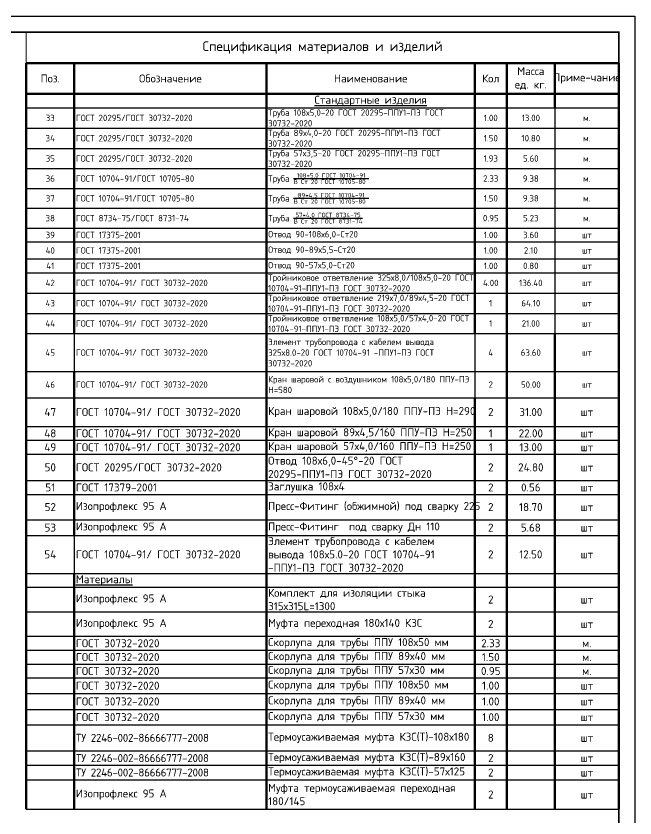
# Model space of a CAD drawing. Header units: millimetres. Extents: x 1642 to 8783, y 1095 to 5441.
# Drawn here: x 4973.4 to 5166.5, y 1343.2 to 1593.7 of the extents above; entities that cross this region are included whole.
import ezdxf
from ezdxf.enums import TextEntityAlignment as Align

# ---------------------------------------------------------------- set-up
doc = ezdxf.new("R2010")
doc.units = ezdxf.units.MM
doc.layers.add('Размеры на чертеже', color=250, linetype='Continuous', lineweight=25)
doc.layers.add('рамка', color=7, linetype='Continuous')
doc.styles.add('-ISOCPEUR-', font='isocpeur.ttf')
doc.styles.get("Standard").update_dxf_attribs({"font": 'arial.ttf'})

# ---------------------------------------------------------------- blocks, each defined once
blk = doc.blocks.new('*U306')
blk.add_lwpolyline([(0, 123), (594, 123), (594, -297), (0, -297)], close=True)
at = {"const_width": 0.5}
blk.add_lwpolyline([(20, 118), (589, 118), (589, -292), (20, -292)], close=True, dxfattribs=at)
blk.add_attdef('РАЗРАБОТАЛ', text='', height=2.5).set_placement((424.5, -264.22), align=Align.MIDDLE_LEFT)
at = {"flags": 8}
for tag, height, p in [('ДАТА', 2.5, (464.07, -264.4)), ('ЛИСТ', 3, (560.39, -271.92)), ('ЛИСТОВ', 3, (577.89, -271.92))]:
    blk.add_attdef(tag, text='', height=height, dxfattribs=at).set_placement(p, align=Align.MIDDLE_CENTER)
blk.add_attdef('ПРОВЕРИЛ', (424.75, -270.73), '', height=2.5)
at = {"lineweight": 30, "flags": 104}
for tag, p in [('ТЕПЛОВЫЕ_СЕТИ', (504, -269.5)), ('ИМЯ_ЧЕРТЕЖА', (504, -284.5))]:
    blk.add_attdef(tag, text='', height=3, dxfattribs=at).set_placement(p, align=Align.MIDDLE_CENTER)
at = {"style": '-ISOCPEUR-', "flags": 8}
blk.add_attdef('ФОРМАТ', text='', height=3, dxfattribs=at).set_placement((554.97, -294.75), align=Align.MIDDLE_CENTER)
blk = doc.blocks.new('*T152')
at = {"layer": 'Defpoints', "color": 8, "linetype": 'ByBlock', "lineweight": 0, "transparency": 16777216}
for p, q in [((0, 0), (185, 0)), ((0, 0), (0, -9.67)), ((185, 0), (185, -9.67))]:
    blk.add_line(p, q, dxfattribs=at)
at = {"layer": 'рамка', "color": 0, "lineweight": 50, "transparency": 16777216}
for p, q in [((0, -9.67), (185, -9.67)), ((0, -9.67), (0, -242.79)), ((15, -9.67), (15, -94.21)), ((75, -9.67), (75, -242.79)), ((140, -9.67), (140, -94.21)), ((150, -9.67), (150, -242.79)), ((165, -9.67), (165, -23.67)), ((185, -9.67), (185, -242.79)), ((0, -19.33), (185, -19.33)), ((165, -94.21), (165, -242.79)), ((15, -106.04), (15, -157.24)), ((140, -114.21), (140, -242.79)), ((15, -169.08), (15, -242.79))]:
    blk.add_line(p, q, dxfattribs=at)
at = {"layer": 'рамка', "lineweight": 30, "transparency": 16777216}
for p, q in [((0, -23.67), (15, -23.67)), ((165, -23.67), (165, -94.21)), ((140, -30), (165, -30)), ((140, -36.33), (165, -36.33)), ((140, -42.67), (165, -42.67)), ((140, -48.85), (165, -48.85)), ((140, -55.04), (165, -55.04)), ((140, -61.22), (165, -61.22)), ((140, -65.55), (165, -65.55)), ((140, -70.87), (165, -70.87)), ((140, -75.2), (165, -75.2)), ((140, -81.54), (165, -81.54)), ((140, -87.87), (165, -87.87)), ((15, -94.21), (15, -106.04)), ((140, -94.21), (165, -94.21)), ((140, -94.21), (140, -114.21)), ((15, -157.24), (15, -169.08)), ((0, -169.08), (15, -169.08))]:
    blk.add_line(p, q, dxfattribs=at)
at = {"layer": 'рамка', "color": 0, "lineweight": 25, "transparency": 16777216}
for p, q in [((15, -23.67), (185, -23.67)), ((0, -30), (140, -30)), ((165, -30), (185, -30)), ((0, -36.33), (140, -36.33)), ((165, -36.33), (185, -36.33)), ((0, -42.67), (140, -42.67)), ((165, -42.67), (185, -42.67)), ((0, -48.85), (140, -48.85)), ((165, -48.85), (185, -48.85)), ((0, -55.04), (140, -55.04)), ((165, -55.04), (185, -55.04)), ((0, -61.22), (140, -61.22)), ((165, -61.22), (185, -61.22)), ((0, -65.55), (140, -65.55)), ((165, -65.55), (185, -65.55)), ((0, -70.87), (140, -70.87)), ((165, -70.87), (185, -70.87)), ((0, -75.2), (140, -75.2)), ((165, -75.2), (185, -75.2)), ((0, -81.54), (140, -81.54)), ((165, -81.54), (185, -81.54)), ((0, -87.87), (140, -87.87)), ((165, -87.87), (185, -87.87)), ((0, -94.21), (140, -94.21)), ((165, -94.21), (185, -94.21)), ((0, -106.04), (185, -106.04)), ((0, -114.21), (185, -114.21)), ((0, -123.19), (185, -123.19)), ((0, -127.52), (185, -127.52)), ((0, -131.85), (185, -131.85)), ((0, -140.09), (185, -140.09)), ((0, -144.42), (185, -144.42)), ((0, -152.34), (185, -152.34)), ((0, -157.24), (185, -157.24)), ((15, -169.08), (185, -169.08)), ((0, -173.41), (185, -173.41)), ((0, -181.08), (185, -181.08)), ((0, -188.75), (185, -188.75)), ((0, -193.08), (185, -193.08)), ((0, -197.41), (185, -197.41)), ((0, -201.75), (185, -201.75)), ((0, -206.56), (185, -206.56)), ((0, -211.62), (185, -211.62)), ((0, -216.38), (185, -216.38)), ((0, -224.54), (185, -224.54)), ((0, -229.04), (185, -229.04)), ((0, -233.54), (185, -233.54)), ((0, -242.79), (185, -242.79))]:
    blk.add_line(p, q, dxfattribs=at)
at = {"layer": 'рамка', "color": 0, "transparency": 16777216, "style": '-ISOCPEUR-'}
for s, insert, char_height, width, attachment_point in [('Спецификация материалов и изделий ', (92.5, -4.83), 3, 182, 5), ('Труба 108х5,0-20 ГОСТ 20295-ППУ1-ПЭ ГОСТ 30732-2020', (75.5, -26.83), 2, 64, 4), ('ГОСТ 20295/ГОСТ 30732-2020^J', (15.5, -26.83), 2, 59, 4), ('1.00', (145, -26.83), 2, 9, 5), ('13.00', (157.5, -26.83), 2, 14, 5), ('м.', (175, -26.83), 2, 19, 5), ('ГОСТ 20295/ГОСТ 30732-2020^J', (15.5, -33.17), 2, 59, 4), ('Труба 89х4,0-20 ГОСТ 20295-ППУ1-ПЭ ГОСТ 30732-2020', (75.5, -33.17), 2, 64, 4), ('1.50', (145, -33.17), 2, 9, 5), ('10.80', (157.5, -33.17), 2, 14, 5), ('м.', (175, -33.17), 2, 19, 5), ('Труба 57х3,5-20 ГОСТ 20295-ППУ1-ПЭ ГОСТ 30732-2020', (75.5, -39.5), 2, 64, 4), ('ГОСТ 20295/ГОСТ 30732-2020^J', (15.5, -39.5), 2, 59, 4), ('1.93', (145, -39.5), 2, 9, 5), ('5.60', (157.5, -39.5), 2, 14, 5), ('м.', (175, -39.5), 2, 19, 5), ('ГОСТ 10704-91/ГОСТ 10705-80^J', (15.5, -45.76), 2, 59, 4), ('\\A1;Труба {\\H0.7x;\\S108*5,0 ГОСТ 10704-91/В Ст 20 ГОСТ 10705-80 ;}', (75.5, -45.76), 2, 64, 4), ('2.33', (145, -45.76), 2, 9, 5), ('9.38', (157.5, -45.76), 2, 14, 5), ('м.', (175, -45.76), 2, 19, 5), ('ГОСТ 10704-91/ГОСТ 10705-80^J', (15.5, -51.94), 2, 59, 4), ('\\A1;Труба {\\H0.7x;\\S89*4,5 ГОСТ 10704-91/В Ст 20 ГОСТ 10705-80 ;}', (75.5, -51.94), 2, 64, 4), ('1.50', (145, -51.94), 2, 9, 5), ('9.38', (157.5, -51.94), 2, 14, 5), ('м.', (175, -51.94), 2, 19, 5), ('ГОСТ 8734-75/ГОСТ 8731-74', (15.5, -58.13), 2, 59, 4), ('\\A1;Труба {\\H0.7x;\\S57*4,0 ГОСТ 8734-75/В Ст 20 ГОСТ 8731-74;}', (75.5, -58.13), 2, 64, 4), ('0.95', (145, -58.13), 2, 9, 5), ('5.23', (157.5, -58.13), 2, 14, 5), ('м.', (175, -58.13), 2, 19, 5), ('39', (7.5, -63.39), 2, 14, 5), ('ГОСТ 17375-2001', (15.5, -63.39), 2, 59, 4), ('Отвод 90-108х6,0-Ст20', (75.5, -63.39), 2, 64, 4), ('1.00', (145, -63.39), 2, 9, 5), ('3.60', (157.5, -63.39), 2, 14, 5), ('шт', (175, -63.39), 2, 19, 5), ('ГОСТ 17375-2001', (15.5, -68.21), 2, 59, 4), ('Отвод 90-89х5,5-Ст20', (75.5, -68.21), 2, 64, 4), ('1.00', (145, -68.21), 2, 9, 5), ('2.10', (157.5, -68.21), 2, 14, 5), ('шт', (175, -68.21), 2, 19, 5), ('ГОСТ 17375-2001', (15.5, -73.04), 2, 59, 4), ('Отвод 90-57х5,0-Ст20', (75.5, -73.04), 2, 64, 4), ('1.00', (145, -73.04), 2, 9, 5), ('0.80', (157.5, -73.04), 2, 14, 5), ('шт', (175, -73.04), 2, 19, 5), ('42', (7.5, -78.37), 2, 14, 5), ('\\A1;ГОСТ 10704-91{\\A0;/ ГОСТ 30732-2020}', (15.5, -78.37), 2, 59, 4), ('\\A1;Тройниковое ответвление 325х8,0/108х5,0-20 ГОСТ 10704-91-ППУ1-ПЭ ГОСТ 30732-2020', (75.5, -78.37), 2, 64, 4), ('4.00', (145, -78.37), 2, 9, 5), ('136.40', (157.5, -78.37), 2, 14, 5), ('шт', (175, -78.37), 2, 19, 5), ('\\A1;Тройниковое ответвление 219х7,0/89х4,5-20 ГОСТ 10704-91-ППУ1-ПЭ ГОСТ 30732-2020', (75.5, -84.71), 2, 64, 4), ('\\A1;ГОСТ 10704-91{\\A0;/ ГОСТ 30732-2020}', (15.5, -84.71), 2, 59, 4), ('1', (145, -84.71), 2, 9, 5), ('64.10', (157.5, -84.71), 2, 14, 5), ('шт', (175, -84.71), 2, 19, 5), ('\\A1;ГОСТ 10704-91{\\A0;/ ГОСТ 30732-2020}', (15.5, -91.04), 2, 59, 4), ('\\A1;Тройниковое ответвление 108х5,0/57х4,0-20 ГОСТ 10704-91-ППУ1-ПЭ ГОСТ 30732-2020', (75.5, -91.04), 2, 64, 4), ('1', (145, -91.04), 2, 9, 5), ('21.00', (157.5, -91.04), 2, 14, 5), ('шт', (175, -91.04), 2, 19, 5), ('Элемент трубопровода с кабелем вывода 325х8.0-20 {\\A1;ГОСТ 10704-91 -ППУ1-ПЭ ГОСТ 30732-2020}', (75.5, -100.13), 2, 64, 4), ('\\A1;ГОСТ 10704-91{\\A0;/ ГОСТ 30732-2020}', (15.5, -100.13), 2, 59, 4), ('4', (145, -100.13), 2, 10, 5), ('63.60', (157.5, -100.13), 2, 15, 5), ('шт', (175, -100.13), 2, 19, 5), ('\\A1;Кран шаровой с воздушником 108х5,0/180 ППУ-ПЭ Н=580', (75.5, -110.13), 2, 64, 4), ('\\A1;ГОСТ 10704-91{\\A0;/ ГОСТ 30732-2020}', (15.5, -110.13), 2, 59, 4), ('2', (145, -110.13), 2, 10, 5), ('50.00', (157.5, -110.13), 2, 15, 5), ('шт', (175, -110.13), 2, 19, 5), ('\\A1;ГОСТ 10704-91{\\A0;/ ГОСТ 30732-2020}', (15.5, -118.7), 2.5, 59, 4), ('\\A1;Кран шаровой 108х5,0/180 ППУ-ПЭ Н=290', (75.5, -118.7), 2.5, 64, 4), ('2', (145, -118.7), 2.5, 9, 5), ('31.00', (157.5, -118.7), 2.5, 14, 5), ('шт', (175, -118.7), 2.5, 19, 5), ('\\A1;ГОСТ 10704-91{\\A0;/ ГОСТ 30732-2020}', (15.5, -125.35), 2.5, 59, 4), ('\\A1;Кран шаровой 89х4,5/160 ППУ-ПЭ Н=250', (75.5, -125.35), 2.5, 64, 4), ('1', (145, -125.35), 2.5, 9, 5), ('22.00', (157.5, -125.35), 2.5, 14, 5), ('шт', (175, -125.35), 2.5, 19, 5), ('49', (7.5, -129.69), 2.5, 14, 5), ('\\A1;ГОСТ 10704-91{\\A0;/ ГОСТ 30732-2020}', (15.5, -129.69), 2.5, 59, 4), ('\\A1;Кран шаровой 57х4,0/160 ППУ-ПЭ Н=250', (75.5, -129.69), 2.5, 64, 4), ('1', (145, -129.69), 2.5, 9, 5), ('13.00', (157.5, -129.69), 2.5, 14, 5), ('шт', (175, -129.69), 2.5, 19, 5), ('Отвод 108х6,0-45°-20 ГОСТ 20295-ППУ1-ПЭ ГОСТ 30732-2020', (75.5, -135.97), 2.5, 64, 4), ('50', (7.5, -135.97), 2.5, 14, 5), ('ГОСТ 20295/ГОСТ 30732-2020^J', (15.5, -135.97), 2.5, 59, 4), ('2', (145, -135.97), 2.5, 9, 5), ('24.80', (157.5, -135.97), 2.5, 14, 5), ('шт', (175, -135.97), 2.5, 19, 5), ('51', (7.5, -142.25), 2.5, 14, 5), ('ГОСТ 17379-2001', (15.5, -142.25), 2.5, 59, 4), ('Заглушка 108х4', (75.5, -142.25), 2.5, 64, 4), ('2', (145, -142.25), 2.5, 9, 5), ('0.56', (157.5, -142.25), 2.5, 14, 5), ('шт', (175, -142.25), 2.5, 19, 5), ('52', (7.5, -148.38), 2.5, 14, 5), ('Изопрофлекс 95 А', (15.5, -148.38), 2.5, 59, 4), ('Пресс-Фитинг (обжимной) под сварку 225', (75.5, -148.38), 2.5, 64, 4), ('2', (145, -148.38), 2.5, 9, 5), ('18.70', (157.5, -148.38), 2.5, 14, 5), ('шт', (175, -148.38), 2.5, 19, 5), ('53', (7.5, -154.79), 2.5, 14, 5), ('Изопрофлекс 95 А', (15.5, -154.79), 2.5, 59, 4), ('Пресс-Фитинг  под сварку Дн 110', (75.5, -154.79), 2.5, 64, 4), ('2', (145, -154.79), 2.5, 9, 5), ('5.68', (157.5, -154.79), 2.5, 14, 5), ('шт', (175, -154.79), 2.5, 19, 5), ('Элемент трубопровода с кабелем вывода 108х5.0-20 {\\A1;ГОСТ 10704-91 -ППУ1-ПЭ ГОСТ 30732-2020}', (75.5, -163.16), 2.5, 64, 4), ('\\A1;ГОСТ 10704-91{\\A0;/ ГОСТ 30732-2020}', (15.5, -163.16), 2.5, 59, 4), ('2', (145, -163.16), 2.5, 9, 5), ('12.50', (157.5, -163.16), 2.5, 14, 5), ('шт', (175, -163.16), 2.5, 19, 5), ('{\\LМатериалы}', (15.5, -171.25), 2.5, 59, 4), ('Комплект для изоляции стыка 315х315L=1300', (75.5, -177.25), 2.5, 64, 4), ('Изопрофлекс 95 А', (15.5, -177.25), 2.5, 59, 4), ('2', (145, -177.25), 2.5, 9, 5), ('шт', (175, -177.25), 2.5, 19, 5), ('Изопрофлекс 95 А', (15.5, -184.91), 2.5, 59, 4), ('Муфта переходная 180х140 КЗС', (75.5, -184.91), 2.5, 64, 4), ('2', (145, -184.91), 2.5, 9, 5), ('шт', (175, -184.91), 2.5, 19, 5), ('{\\fISOCPEUR|b0|i0|c204|p34;\\Q0;ГОСТ 30732-2020}', (15.5, -190.91), 2.5, 59, 4), ('Скорлупа для трубы ППУ 108х50 мм', (75.5, -190.91), 2.5, 64, 4), ('2.33', (145, -190.91), 2.5, 9, 5), ('м.', (175, -190.91), 2.5, 19, 5), ('{\\fISOCPEUR|b0|i0|c204|p34;\\Q0;ГОСТ 30732-2020}', (15.5, -195.25), 2.5, 59, 4), ('Скорлупа для трубы ППУ 89х40 мм', (75.5, -195.25), 2.5, 64, 4), ('1.50', (145, -195.25), 2.5, 9, 5), ('м.', (175, -195.25), 2.5, 19, 5), ('{\\fISOCPEUR|b0|i0|c204|p34;\\Q0;ГОСТ 30732-2020}', (15.5, -199.58), 2.5, 59, 4), ('Скорлупа для трубы ППУ 57х30 мм', (75.5, -199.58), 2.5, 64, 4), ('0.95', (145, -199.58), 2.5, 9, 5), ('м.', (175, -199.58), 2.5, 19, 5), ('Скорлупа для трубы ППУ 108х50 мм', (75.5, -204.16), 2.5, 64, 4), ('{\\fISOCPEUR|b0|i0|c204|p34;\\Q0;ГОСТ 30732-2020}', (15.5, -204.16), 2.5, 59, 4), ('1.00', (145, -204.16), 2.5, 9, 5), ('шт', (175, -204.16), 2.5, 19, 5), ('{\\fISOCPEUR|b0|i0|c204|p34;\\Q0;ГОСТ 30732-2020}', (15.5, -209.09), 2.5, 59, 4), ('Скорлупа для трубы ППУ 89х40 мм', (75.5, -209.09), 2.5, 64, 4), ('1.00', (145, -209.09), 2.5, 9, 5), ('шт', (175, -209.09), 2.5, 19, 5), ('{\\fISOCPEUR|b0|i0|c204|p34;\\Q0;ГОСТ 30732-2020}', (15.5, -214), 2.5, 59, 4), ('Скорлупа для трубы ППУ 57х30 мм', (75.5, -214), 2.5, 64, 4), ('1.00', (145, -214), 2.5, 9, 5), ('шт', (175, -214), 2.5, 19, 5), ('{\\T0.95;ТУ 2246-002-86666777-2008}', (15.5, -220.46), 2.5, 59, 4), ('Термоусаживаемая муфта КЗС(Т)-108х180', (75.5, -220.46), 2.5, 64, 4), ('8', (145, -220.46), 2.5, 9, 5), ('шт', (175, -220.46), 2.5, 19, 5), ('Термоусаживаемая муфта КЗС(Т)-89х160', (75.5, -226.79), 2.5, 64, 4), ('{\\T0.95;ТУ 2246-002-86666777-2008}', (15.5, -226.79), 2.5, 59, 4), ('2', (145, -226.79), 2.5, 9, 5), ('шт', (175, -226.79), 2.5, 19, 5), ('{\\T0.95;ТУ 2246-002-86666777-2008}', (15.5, -231.29), 2.5, 59, 4), ('Термоусаживаемая муфта КЗС(Т)-57х125', (75.5, -231.29), 2.5, 64, 4), ('2', (145, -231.29), 2.5, 9, 5), ('шт', (175, -231.29), 2.5, 19, 5), ('\\A1;Муфта термоусаживаемая переходная 180/145 ', (75.5, -238.17), 2.5, 64, 4), ('Изопрофлекс 95 А', (15.5, -238.17), 2.5, 59, 4), ('2', (145, -238.17), 2.5, 9, 5), ('шт', (175, -238.17), 2.5, 19, 5)]:
    blk.add_mtext(s, dxfattribs=dict(at, insert=insert, char_height=char_height, width=width, attachment_point=attachment_point))
at = {"layer": 'рамка', "color": 7, "transparency": 16777216, "attachment_point": 5, "style": '-ISOCPEUR-'}
for s, insert, char_height, width in [('Масса ед. кг.', (157.5, -14.5), 2.5, 13), ('Поз.', (7.5, -14.5), 2.5, 12), ('Обозначение', (45, -14.5), 2.5, 57), ('Наименование', (107.5, -14.5), 2.5, 62), ('Кол', (145, -14.5), 2.5, 8), ('Приме-чание', (175, -14.5), 2.5, 17), ('{\\LСтандартные изделия}', (107.5, -21.5), 2.5, 64), ('33', (7.5, -26.83), 2, 14), ('34', (7.5, -33.17), 2, 14), ('35', (7.5, -39.5), 2, 14), ('36', (7.5, -45.76), 2, 14), ('37', (7.5, -51.94), 2, 14), ('38', (7.5, -58.13), 2, 14), ('40', (7.5, -68.21), 2, 14), ('41', (7.5, -73.04), 2, 14), ('43', (7.5, -84.71), 2, 14), ('44', (7.5, -91.04), 2, 14), ('45', (7.5, -100.13), 2, 14), ('46', (7.5, -110.13), 2, 14), ('47', (7.5, -118.7), 2.5, 14), ('48', (7.5, -125.35), 2.5, 14), ('54', (7.5, -163.16), 2.5, 14)]:
    blk.add_mtext(s, dxfattribs=dict(at, insert=insert, char_height=char_height, width=width))

msp = doc.modelspace()

# ---------------------------------------------------------------- block references
msp.add_blockref('*T152', (4976.54, 1588.682))
at = {"layer": 'Размеры на чертеже', "lineweight": 90}
msp.add_blockref('*U306', (4572.54, 1470.682), dxfattribs=at)

doc.saveas('drawing.dxf')
